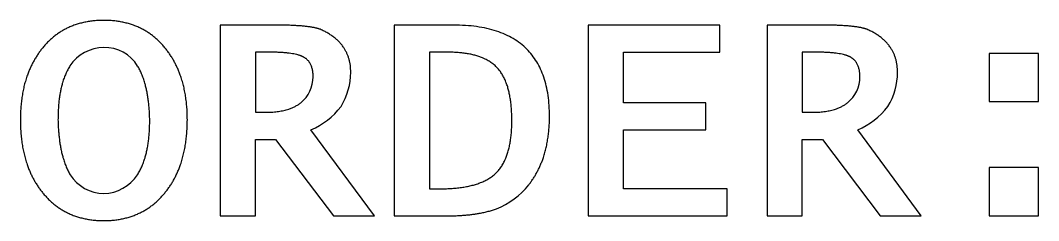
# Model space of a CAD drawing. Extents: x 49 to 1952, y 75 to 1350.
# Drawn here: x 1543.4 to 1607.6, y 1098.7 to 1111.3 of the extents above; entities that cross this region are included whole.
import ezdxf

# ---------------------------------------------------------------- set-up
doc = ezdxf.new("R2010")
doc.units = 0
doc.header["$MEASUREMENT"] = 0
doc.layers.add('INSTRUCTIONS', color=98, linetype='Continuous')

msp = doc.modelspace()

# ---------------------------------------------------------------- linework, layer by layer
at = {"layer": 'INSTRUCTIONS'}
for p, q in [((1559.484, 1111), (1556, 1111)), ((1556, 1111), (1556, 1099)), ((1570.703, 1111), (1566.963, 1111)), ((1566.963, 1111), (1566.963, 1099)), ((1587.481, 1111), (1579.185, 1111)), ((1579.185, 1111), (1579.185, 1099)), ((1587.481, 1109.296), (1587.481, 1111)), ((1593.928, 1111), (1590.444, 1111)), ((1590.444, 1111), (1590.444, 1099)), ((1559.098, 1109.296), (1558.222, 1109.296)), ((1558.222, 1109.296), (1558.222, 1105.519)), ((1570.343, 1109.296), (1569.185, 1109.296)), ((1569.185, 1109.296), (1569.185, 1100.704)), ((1581.407, 1106.111), (1581.407, 1109.296)), ((1581.407, 1109.296), (1587.481, 1109.296)), ((1593.543, 1109.296), (1592.667, 1109.296)), ((1592.667, 1109.296), (1592.667, 1105.519)), ((1607.556, 1109.222), (1604.444, 1109.222)), ((1604.444, 1109.222), (1604.444, 1106.185)), ((1607.556, 1106.185), (1607.556, 1109.222)), ((1586.593, 1106.111), (1581.407, 1106.111)), ((1586.593, 1104.407), (1586.593, 1106.111)), ((1604.444, 1106.185), (1607.556, 1106.185)), ((1558.222, 1105.519), (1558.943, 1105.519)), ((1592.667, 1105.519), (1593.388, 1105.519)), ((1565.707, 1099), (1561.714, 1104.403)), ((1581.407, 1100.704), (1581.407, 1104.407)), ((1581.407, 1104.407), (1586.593, 1104.407)), ((1600.152, 1099), (1596.159, 1104.403)), ((1558.222, 1099), (1558.222, 1103.815)), ((1558.222, 1103.815), (1559.49, 1103.815)), ((1559.49, 1103.815), (1563.139, 1099)), ((1592.667, 1099), (1592.667, 1103.815)), ((1592.667, 1103.815), (1593.934, 1103.815)), ((1593.934, 1103.815), (1597.583, 1099)), ((1607.556, 1102.037), (1604.444, 1102.037)), ((1604.444, 1102.037), (1604.444, 1099)), ((1607.556, 1099), (1607.556, 1102.037)), ((1569.185, 1100.704), (1569.862, 1100.704)), ((1587.926, 1100.704), (1581.407, 1100.704)), ((1587.926, 1099), (1587.926, 1100.704)), ((1556, 1099), (1558.222, 1099)), ((1563.139, 1099), (1565.707, 1099)), ((1566.963, 1099), (1570.221, 1099)), ((1579.185, 1099), (1587.926, 1099)), ((1590.444, 1099), (1592.667, 1099)), ((1597.583, 1099), (1600.152, 1099)), ((1604.444, 1099), (1607.556, 1099))]:
    msp.add_line(p, q, dxfattribs=at)
for centre, radius, start, end in [((1548.674, 1107.04), 2.553, 90.27104, 147.03925), ((1548.732, 1107.186), 2.408, 31.00069, 91.66087), ((1560.12, 1108.041), 4.102, 328.30846, 0), ((1594.564, 1108.041), 4.102, 328.30846, 0), ((1559.744, 1107.748), 2.108, 309.07964, 0), ((1594.189, 1107.748), 2.108, 309.07964, 0), ((1559.787, 1108.822), 4.821, 293.56089, 322.47658), ((1594.232, 1108.822), 4.821, 293.56089, 322.47658), ((1548.717, 1103), 2.594, 213.02799, 268.79111), ((1548.603, 1103.011), 2.605, 271.2935, 326.90323), ((1571.65, 1103.943), 4.821, 291.21369, 321.62945)]:
    msp.add_arc(centre, radius, start, end, dxfattribs=at)
for points in [[(1548.667, 1111.296), (1546.234, 1111.296), (1544.821, 1109.58)], [(1552.511, 1109.578), (1551.096, 1111.296), (1548.667, 1111.296)], [(1562.294, 1110.737), (1561.574, 1111), (1559.484, 1111)], [(1564.222, 1108.041), (1564.222, 1109.894), (1562.294, 1110.737)], [(1576.741, 1105.269), (1576.741, 1111), (1570.703, 1111)], [(1596.738, 1110.737), (1596.019, 1111), (1593.928, 1111)], [(1598.667, 1108.041), (1598.667, 1109.894), (1596.738, 1110.737)], [(1544.821, 1109.58), (1543.407, 1107.865), (1543.407, 1105.042)], [(1553.926, 1105.042), (1553.926, 1107.86), (1552.511, 1109.578)], [(1561.293, 1108.966), (1560.735, 1109.296), (1559.098, 1109.296)], [(1573.451, 1108.314), (1572.532, 1109.296), (1570.343, 1109.296)], [(1595.738, 1108.966), (1595.179, 1109.296), (1593.543, 1109.296)], [(1561.852, 1107.748), (1561.852, 1108.635), (1561.293, 1108.966)], [(1596.296, 1107.748), (1596.296, 1108.635), (1595.738, 1108.966)], [(1546.532, 1108.429), (1545.778, 1107.265), (1545.778, 1105.042)], [(1551.556, 1105.042), (1551.512, 1107.233), (1550.796, 1108.426)], [(1574.37, 1104.987), (1574.37, 1107.332), (1573.451, 1108.314)], [(1558.943, 1105.519), (1560.288, 1105.526), (1561.073, 1106.112)], [(1593.388, 1105.519), (1594.733, 1105.526), (1595.517, 1106.112)], [(1543.407, 1105.042), (1543.407, 1102.16), (1544.83, 1100.432)], [(1545.778, 1105.042), (1545.829, 1102.797), (1546.542, 1101.587)], [(1550.785, 1101.589), (1551.556, 1102.771), (1551.556, 1105.042)], [(1552.501, 1100.434), (1553.926, 1102.164), (1553.926, 1105.042)], [(1573.342, 1101.668), (1574.37, 1102.632), (1574.37, 1104.987)], [(1575.429, 1100.95), (1576.741, 1102.606), (1576.741, 1105.269)], [(1569.862, 1100.704), (1572.314, 1100.704), (1573.342, 1101.668)], [(1544.83, 1100.432), (1546.253, 1098.704), (1548.667, 1098.704)], [(1548.667, 1098.704), (1551.076, 1098.704), (1552.501, 1100.434)], [(1570.221, 1099), (1572.188, 1098.999), (1573.394, 1099.448)]]:
    msp.add_open_spline(points, degree=2, dxfattribs=at)

doc.saveas('drawing.dxf')
